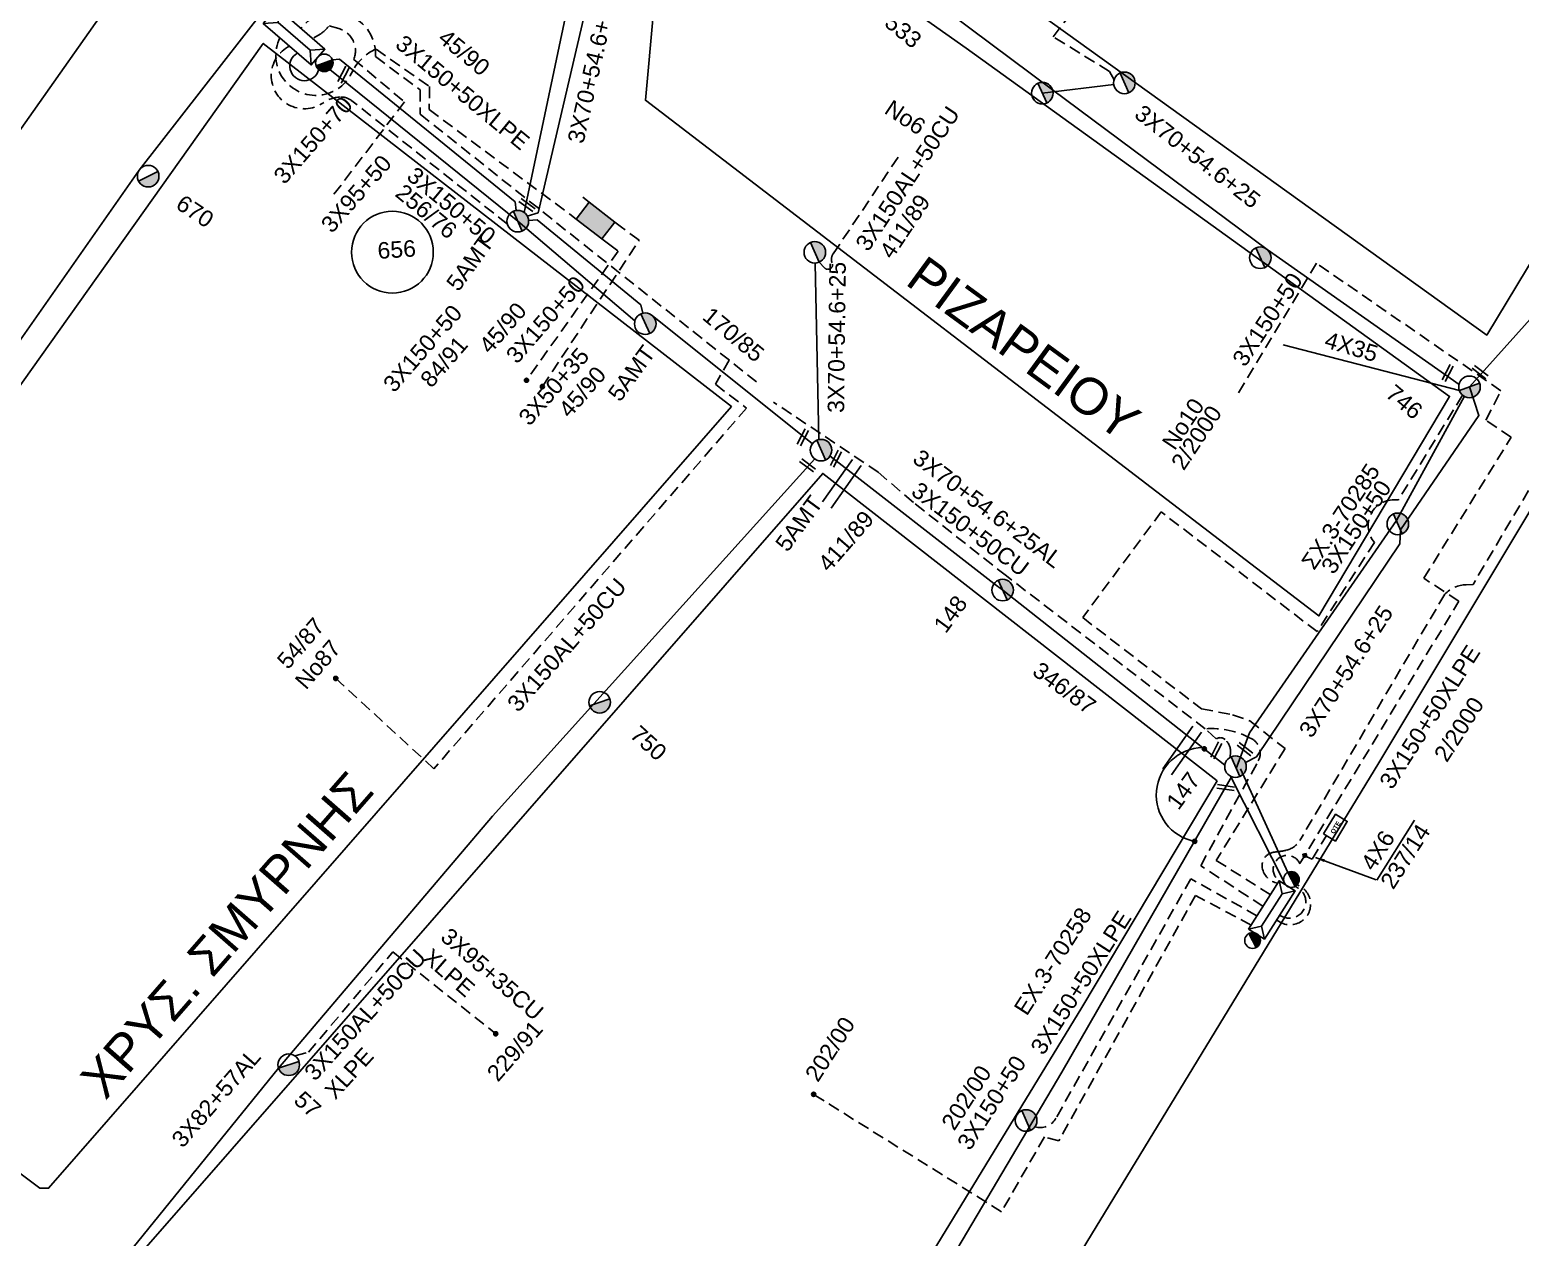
# Model space of a CAD drawing. Header units: millimetres. Extents: x 918 to 3138, y 719 to 1759.
# Drawn here: x 2460.6 to 2623.5, y 982.3 to 1114.2 of the extents above; entities that cross this region are included whole.
import ezdxf

# ---------------------------------------------------------------- set-up
doc = ezdxf.new("R2010")
doc.units = ezdxf.units.MM
doc.header["$LTSCALE"] = 0.5
doc.linetypes.add('DASHED', pattern=[19.05, 12.7, -6.35])
for name, color, linetype in [('Link Box 4 Διευθύνσεων', 7, 'Continuous'), ('Pillar OTE', 7, 'Continuous'), ('Άγνωστα', 7, 'Continuous'), ('Εναέρια ΧΤ 4Χ120+25AL', 7, 'SYN_LINE'), ('Επιγραφές - Σχήματα', 7, 'Continuous'), ('Καλώδια ΧΤ   3x150+50CU', 7, 'DASHED'), ('Καλώδια ΧΤ   3x150AL+50CU', 7, 'DASHED'), ('Μηχανική τομή', 7, 'Continuous'), ('Στύλος ΦΜ', 7, 'Continuous'), ('Στύλος ΦΜ @ 1', 7, 'Continuous'), ('Συνδέσεις', 7, 'Continuous'), ('Συνεστραμμένα ΧΤ   3x70+54.6+25 AL', 7, 'SYN_LINE'), ('Τομή', 7, 'Continuous'), ('Υποσταθμός εναέριος 2 στύλων', 7, 'Continuous'), ('Υποσταθμός πόλεως', 7, 'Continuous'), ('Υπόβαθρο ΔΕΗ', 7, 'Continuous'), ('Υπόγεια καλώδια Παροχών ΧΤ   4x6', 7, 'DASHED')]:
    doc.layers.add(name, color=color, linetype=linetype)
doc.styles.add('arial', font='ARIAL.TTF')
doc.styles.get("Standard").update_dxf_attribs({"font": 'ARIAL.TTF'})
doc.linetypes.add('SYN_LINE', pattern='A,0.5,-0.0001,["/\\/\\/\\/",Standard,S=0.1,R=0,X=0,Y=-0.05],-0.25', length=0.7501)
doc.dimstyles.new('ISO-25', dxfattribs={"dimtxt": 2.5, "dimasz": 2.5, "dimexe": 1.25, "dimexo": 0.625, "dimtad": 1, "dimtxsty": 'Standard', "dimcen": 2.5, "dimadec": 0, "dimazin": 0, "dimtfac": 1, "dimtmove": 0, "dimatfit": 3, "dimfxl": 1, "dimarcsym": 0})

# ---------------------------------------------------------------- blocks, each defined once
blk = doc.blocks.new('ΜΗΧΑΝΙΚΗ ΤΟΜΗ')
at = {"layer": 'Μηχανική τομή', "ltscale": 40}
for p, q in [((-1.89, 0.78), (1.89, 0.78)), ((1.89, 0), (-1.89, 0))]:
    blk.add_line(p, q, dxfattribs=at)
blk = doc.blocks.new('ΤΟΜΗ')
at = {"layer": 'Τομή', "ltscale": 40}
for p, q in [((-5.68, 0), (5.68, 0)), ((5.68, -2.33), (-5.68, -2.33))]:
    blk.add_line(p, q, dxfattribs=at)
blk = doc.blocks.new('ΥΠΑΡΧΩΝ ΤΣΙΜΕΝΤΕΝΙΟΣ ΣΤΥΛΟΣ')
at = {"layer": 'Στύλος ΦΜ'}
blk.add_hatch(color=7, dxfattribs=at).paths.add_polyline_path([(-1.29, -2.28, 0.574793), (2.62, 0, 0.268822), (1.3, 2.27)])
at = {"layer": 'Στύλος ΦΜ', "color": 7}
blk.add_line((-1.29, -2.28), (1.3, 2.27), dxfattribs=at)
blk.add_circle((0, 0), 2.62, dxfattribs=at)
at = {"layer": 'Στύλος ΦΜ', "flags": 4}
for tag, p in [('ΑΡΙΘΜΟΣ', (-4.68, 8.05)), ('ΤΥΠΟΣ', (-4.91, 3.03))]:
    blk.add_attdef(tag, p, '', height=4, dxfattribs=at)
blk = doc.blocks.new('ΥΠΟΣΤΑΘΜΟΣ ΕΝΑΕΡΙΟΣ ΕΠΙ 2 ΣΤΥΛΩΝ')
at = {"layer": 'Υποσταθμός εναέριος 2 στύλων', "linetype": 'Continuous'}
for points in [[(-11.97, -2.11, 0.574793), (-8.45, -0.07, 0.268822), (-9.64, 1.98)], [(9.68, -2.15, 0.574793), (13.19, -0.1, 0.268822), (12.01, 1.95)]]:
    blk.add_hatch(color=256, dxfattribs=at).paths.add_polyline_path(points)
for p, q in [((-11.97, -2.11), (-9.64, 1.98)), ((9.68, -2.15), (12.01, 1.95))]:
    blk.add_line(p, q, dxfattribs=at)
for centre in [(-10.81, -0.07), (10.84, -0.1)]:
    blk.add_circle(centre, 2.36, dxfattribs=at)
at = {"layer": 'Υποσταθμός πόλεως', "linetype": 'Continuous', "ltscale": 40}
blk.add_lwpolyline([(-8.57, 2.82), (8.57, 2.82), (8.57, -2.82), (-8.57, -2.82)], close=True, dxfattribs=at)
for points in [[(-5.75, 0), (-8.57, 2.82)], [(-8.57, -2.82), (-5.75, 0)], [(-5.75, 0), (5.75, 0)], [(5.75, 0), (8.57, 2.82)], [(8.57, -2.82), (5.75, 0)]]:
    blk.add_lwpolyline(points, dxfattribs=at)
at = {"layer": 'Υποσταθμός εναέριος 2 στύλων', "ltscale": 40, "flags": 1}
for tag, p in [('ΜΕΤΑΣΧΗΜΑΤΙΣΜΟΣ', (14.09, 2.51)), ('ΙΣΧΥΣ', (14.07, -0.28)), ('ΑΡΙΘΜΟΣ', (14.19, -3))]:
    blk.add_attdef(tag, p, '', height=1.8, dxfattribs=at)
blk = doc.blocks.new('LINK BOX 4 ΑΝΑΧΩΡΗΣΕΩΝ')
at = {"layer": 'Link Box 4 Διευθύνσεων', "ltscale": 40}
blk.add_hatch(color=256, dxfattribs=at).paths.add_polyline_path([(-3.54, 0), (-3.54, -4.67), (3.54, -4.67), (3.54, 0)])
for p, q in [((-3.54, 0), (-5.33, 0)), ((5.33, 0), (3.54, 0)), ((-3.54, -4.67), (-5.33, -4.67)), ((5.33, -4.67), (3.54, -4.67))]:
    blk.add_line(p, q, dxfattribs=at)
blk.add_lwpolyline([(-3.54, -4.67), (-3.54, 0), (3.54, 0), (3.54, -4.67)], close=True, dxfattribs=at)
blk = doc.blocks.new('_ΣΥΝΔΕΣΗ')
at = {"layer": 'Συνδέσεις', "linetype": 'SYN_LINE', "ltscale": 40}
blk.add_hatch(color=256, dxfattribs=at).paths.add_polyline_path([(0.5, -0.01, 1), (-0.5, -0.01, 1)])
at = {"layer": 'Συνδέσεις'}
blk.add_circle((0, -0.01), 0.5, dxfattribs=at)
blk = doc.blocks.new('TSONTA XT1')
at = {"ltscale": 40}
h = blk.add_hatch(color=256, dxfattribs=at)
h.dxf.hatch_style = 1
h.paths.add_polyline_path([(595.96, 2487.66), (597.07, 2488.77), (595.96, 2489.87), (594.85, 2488.77)])
blk.add_lwpolyline([(594.85, 2488.77), (595.96, 2489.87), (597.07, 2488.77), (595.96, 2487.66)], close=True, dxfattribs=at)
blk = doc.blocks.new('PILLAR ΟΤΕ')
at = {"layer": 'Pillar OTE', "ltscale": 40}
blk.add_lwpolyline([(-3.31, 2.02), (3.39, 2.02), (3.39, -1.99), (-3.31, -1.99)], close=True, dxfattribs=at)
at = {"layer": 'Pillar OTE', "insert": (-1.81, 0.71), "char_height": 1.3575, "width": 109.961, "attachment_point": 1}
blk.add_mtext('{\\fArial|b1|i0|c161|p34;OTE}', dxfattribs=at)

msp = doc.modelspace()

# ---------------------------------------------------------------- linework, layer by layer
at = {"layer": 'Άγνωστα', "color": 2, "linetype": 'DASHED', "ltscale": 0.2}
msp.add_lwpolyline([(2579.09, 1108.74), (2578.58, 1109.68), (2572.44, 1113.46), (2583.51, 1127.87)], dxfattribs=at)
at = {"layer": 'Άγνωστα', "color": 151, "linetype": 'DASHED', "ltscale": 0.2}
msp.add_lwpolyline([(2491.66, 1113.35), (2492.32, 1113.75, 0.09876), (2493.31, 1114.67), (2494.36, 1114.36, -0.444529), (2496.01, 1110.98), (2501.55, 1106.35), (2493.46, 1095.75)], format="xyb", dxfattribs=at)
at = {"layer": 'Άγνωστα', "color": 133, "linetype": 'DASHED', "ltscale": 0.2}
msp.add_lwpolyline([(2512.79, 1092.99), (2495.81, 1106.46, 0.180047), (2494.51, 1106.88, 0.148216), (2492.63, 1106.22, -1.066073), (2488.98, 1112.45)], format="xyb", dxfattribs=at)
at = {"layer": 'Άγνωστα', "color": 30, "linetype": 'DASHED', "ltscale": 0.2}
for points in [[(2487.94, 1113.35, 1.031917), (2495.89, 1109.75, -0.167246), (2498.44, 1112.12), (2504.28, 1108.03), (2504.25, 1105.5), (2519.61, 1094.07)], [(2599.1, 1020.79, -1.199631), (2596.86, 1016.99)]]:
    msp.add_lwpolyline(points, format="xyb", dxfattribs=at)
at = {"layer": 'Άγνωστα', "color": 6, "linetype": 'DASHED', "ltscale": 0.2}
msp.add_lwpolyline([(2652.16, 1113.93, 0.46257), (2650, 1112.64, 0.19919), (2650.34, 1111.41, -0.012749), (2651.54, 1109.8), (2618.32, 1053.62), (2617.57, 1053.6, 0.194816), (2615.24, 1052.57), (2599.4, 1025.66, -0.202026), (2597.98, 1024.61, -0.040973), (2596.67, 1024.39, 0.43541), (2595.29, 1022.66, 0.314946), (2596.96, 1020.98)], format="xyb", dxfattribs=at)
at = {"layer": 'Άγνωστα', "color": 1, "linetype": 'DASHED', "ltscale": 0.2}
msp.add_lwpolyline([(2498.38, 1111.29), (2503.26, 1107.65), (2503.26, 1105), (2540.35, 1075.49)], dxfattribs=at)
at = {"layer": 'Άγνωστα', "color": 173, "linetype": 'SYN_LINE', "ltscale": 15}
msp.add_lwpolyline([(2526.72, 1082.41), (2513.93, 1093.31), (2493.4, 1109.89)], dxfattribs=at)
at = {"layer": 'Άγνωστα', "color": 30, "linetype": 'DASHED', "ltscale": 0.2}
for points in [[(2516.62, 1075.25), (2527.2, 1091.23), (2525.25, 1092.67)], [(2523.83, 1090.82), (2524.91, 1090.05), (2514.88, 1075.93)]]:
    msp.add_lwpolyline(points, dxfattribs=at)
at = {"layer": 'Άγνωστα', "color": 62, "linetype": 'DASHED', "ltscale": 0.2}
msp.add_lwpolyline([(2599.39, 1023.12), (2616.77, 1051.8), (2612.94, 1054.3), (2622.5, 1069.71), (2619.72, 1071.57), (2621.37, 1074.79), (2601.21, 1088.72), (2592.62, 1074.44)], dxfattribs=at)
at = {"layer": 'Άγνωστα', "color": 1, "linetype": 'SYN_LINE', "ltscale": 20}
msp.add_lwpolyline([(2616.83, 1074.8), (2597.58, 1079.79)], dxfattribs=at)
at = {"layer": 'Άγνωστα', "color": 2, "linetype": 'DASHED', "ltscale": 0.2}
msp.add_lwpolyline([(2617.17, 1074.31), (2610.18, 1062.88), (2609.68, 1062.88, 0.640936), (2607.54, 1058.22), (2601.28, 1048.47), (2584.25, 1061.55), (2575.66, 1050), (2588.63, 1040.04), (2592.02, 1039.39), (2593.92, 1038.73), (2597.78, 1035.69), (2590.26, 1023.48), (2596.17, 1019.73)], format="xyb", dxfattribs=at)
at = {"layer": 'Άγνωστα', "color": 85, "ltscale": 40}
msp.add_lwpolyline([(2546.38, 1067.35), (2511.17, 1028.3), (2487.78, 1000.78), (2465.05, 972.73)], dxfattribs=at)
at = {"layer": 'Άγνωστα', "color": 5, "ltscale": 40}
msp.add_lwpolyline([(2528.6, 925.47), (2559.23, 976.4), (2573.37, 1000.33), (2591.93, 1032.62)], dxfattribs=at)
at = {"layer": 'Άγνωστα', "color": 5, "linetype": 'DASHED', "ltscale": 0.2}
msp.add_lwpolyline([(2594.7, 1017.42), (2587.47, 1021.47), (2572.74, 995.31, -0.346841), (2570.43, 994.37, -1.437185)], format="xyb", dxfattribs=at)
at = {"layer": 'Άγνωστα', "color": 85, "linetype": 'DASHED', "ltscale": 0.2}
for points in [[(2594.06, 1016.41), (2588, 1019.65), (2573.06, 992.85), (2571.48, 993.26), (2566.79, 985.1), (2546.26, 997.91)], [(2489.57, 1002.12), (2491.06, 1002.51), (2500.28, 1013.48), (2511.52, 1004.53)]]:
    msp.add_lwpolyline(points, dxfattribs=at)
at = {"layer": 'Άγνωστα'}
msp.add_circle((2500.23, 1089.92), 4.47, dxfattribs=at)
at = {"layer": 'Άγνωστα', "color": 62, "linetype": 'DASHED', "ltscale": 0.2}
msp.add_arc((2598, 1022.5), 1.52, 23.8572, 235.1457, dxfattribs=at)
at = {"layer": 'Εναέρια ΧΤ 4Χ120+25AL', "color": 2, "linetype": 'SYN_LINE', "ltscale": 20}
msp.add_lwpolyline([(2412.7, 1010.28), (2427.41, 1034.18), (2447.26, 1062.85), (2472.57, 1098.89), (2486.16, 1116.35)], dxfattribs=at)
at = {"layer": 'Επιγραφές - Σχήματα', "color": 173, "ltscale": 0.2}
msp.add_line((2516.14, 1094.24), (2514.96, 1093.87), dxfattribs=at)
at = {"layer": 'Επιγραφές - Σχήματα', "color": 1, "linetype": 'DASHED', "ltscale": 0.2}
msp.add_arc((2493.82, 1111.56), 4.57, 356.6641, 141.8982, dxfattribs=at)
at = {"layer": 'Επιγραφές - Σχήματα', "color": 173, "ltscale": 0.2}
msp.add_arc((2490.62, 1110.27), 1.61, 118.3721, 345.6366, dxfattribs=at)
at = {"layer": 'Επιγραφές - Σχήματα', "ltscale": 0.2}
msp.add_arc((2588.88, 1030.63), 5.17, 91.2735, 258.9995, dxfattribs=at)
at = {"layer": 'Επιγραφές - Σχήματα', "color": 5, "linetype": 'DASHED', "ltscale": 0.2}
msp.add_arc((2598.25, 1018.95), 1.79, 233.5495, 69.56, dxfattribs=at)
at = {"layer": 'Καλώδια ΧΤ   3x150AL+50CU', "color": 27, "ltscale": 0.2}
msp.add_lwpolyline([(2546.87, 1088.83), (2547.46, 1088.21, 0.835651), (2548.29, 1088.75, -0.264141), (2548.4, 1089.75), (2555.68, 1100.59)], format="xyb", dxfattribs=at)
at = {"layer": 'Καλώδια ΧΤ   3x150AL+50CU', "color": 1, "ltscale": 0.2}
for points in [[(2537.02, 1078.14), (2535.52, 1075.49), (2538.92, 1072.9), (2504.77, 1033.49)], [(2504.77, 1033.49), (2494.04, 1043.36)]]:
    msp.add_lwpolyline(points, dxfattribs=at)
at = {"layer": 'Συνεστραμμένα ΧΤ   3x70+54.6+25 AL', "color": 27, "ltscale": 40}
for p, q in [((2513.63, 1095.42), (2513.77, 1094.47)), ((2516.06, 1093.45), (2515.1, 1093.39)), ((2527.36, 1084.17), (2527.58, 1083.25))]:
    msp.add_line(p, q, dxfattribs=at)
at = {"layer": 'Συνεστραμμένα ΧΤ   3x70+54.6+25 AL', "color": 133, "ltscale": 20}
msp.add_lwpolyline([(2522.91, 1142.14), (2520.57, 1122.46), (2514.62, 1094.26)], dxfattribs=at)
at = {"layer": 'Συνεστραμμένα ΧΤ   3x70+54.6+25 AL', "color": 173, "ltscale": 20}
msp.add_lwpolyline([(2523.15, 1142.21), (2524.09, 1140.31), (2522.43, 1121.31), (2521.6, 1121.15), (2522.27, 1120.45), (2516.14, 1094.24)], dxfattribs=at)
at = {"layer": 'Συνεστραμμένα ΧΤ   3x70+54.6+25 AL', "color": 2, "ltscale": 20}
for points in [[(2595.83, 1090.22), (2572.37, 1107.66), (2552, 1122.89), (2523.66, 1142.61)], [(2616.79, 1075.47), (2595.83, 1090.22)]]:
    msp.add_lwpolyline(points, dxfattribs=at)
at = {"layer": 'Συνεστραμμένα ΧΤ   3x70+54.6+25 AL', "color": 30, "ltscale": 20}
msp.add_lwpolyline([(2593.44, 1034.18), (2594.64, 1034.79), (2610.32, 1058.08), (2610.39, 1059.6), (2618.96, 1072.1), (2617.93, 1075.21), (2652.4, 1113.64)], dxfattribs=at)
at = {"layer": 'Συνεστραμμένα ΧΤ   3x70+54.6+25 AL', "color": 27, "linetype": 'SYN_LINE', "ltscale": 15}
for points in [[(2513.63, 1095.42), (2494.44, 1111.03), (2493.68, 1110.93)], [(2527.36, 1084.17), (2516.06, 1093.45)], [(2546.12, 1069), (2528.63, 1083)]]:
    msp.add_lwpolyline(points, dxfattribs=at)
at = {"layer": 'Συνεστραμμένα ΧΤ   3x70+54.6+25 AL', "color": 2, "ltscale": 10}
msp.add_lwpolyline([(2571.25, 1107.3), (2579.05, 1108.26)], dxfattribs=at)
at = {"layer": 'Συνεστραμμένα ΧΤ   3x70+54.6+25 AL', "color": 27, "ltscale": 20}
msp.add_lwpolyline([(2546.81, 1069.45), (2546.41, 1088.73)], dxfattribs=at)
at = {"layer": 'Συνεστραμμένα ΧΤ   3x70+54.6+25 AL', "color": 27, "linetype": 'DASHED', "ltscale": 0.2}
for points in [[(2591.78, 1034.74), (2591.81, 1035.31, 0.227711), (2591.22, 1036.69, 0.348052), (2590.24, 1036.74), (2589.06, 1037.86), (2567.33, 1054.55), (2557.16, 1062.58), (2553.33, 1065.89), (2541.89, 1073.54)], [(2595.36, 1018.46), (2588.56, 1022.9), (2594.85, 1034.34, 0.416985), (2594.13, 1036.77, 0.140855), (2589.06, 1037.86, 2.946673)]]:
    msp.add_lwpolyline(points, format="xyb", dxfattribs=at)
at = {"layer": 'Συνεστραμμένα ΧΤ   3x70+54.6+25 AL', "color": 1, "ltscale": 20}
msp.add_lwpolyline([(2592.45, 1033.52), (2593.89, 1037.43), (2609.94, 1060.61), (2617.37, 1074.18)], dxfattribs=at)
at = {"layer": 'Συνεστραμμένα ΧΤ   3x70+54.6+25 AL', "color": 5, "ltscale": 20}
for points in [[(2565.97, 1053.72), (2548.05, 1067.64)], [(2591.19, 1033.89), (2591.19, 1033.89), (2566.92, 1053.01), (2565.97, 1053.72)]]:
    msp.add_lwpolyline(points, dxfattribs=at)
at = {"layer": 'Συνεστραμμένα ΧΤ   3x70+54.6+25 AL', "color": 1, "ltscale": 15}
msp.add_lwpolyline([(2597.84, 1020.81), (2591.81, 1032.67)], dxfattribs=at)
at = {"layer": 'Συνεστραμμένα ΧΤ   3x70+54.6+25 AL', "color": 30, "ltscale": 15}
msp.add_lwpolyline([(2598.07, 1022.15), (2592.9, 1033.49)], dxfattribs=at)
at = {"layer": 'Υπόβαθρο ΔΕΗ'}
for points in [[(2754.05, 986.61, 0.311736), (2741.51, 986.28), (2684.02, 920.09), (2636.75, 860.92), (2623.79, 843.08), (2622.67, 843.08), (2599.6, 867.54), (2559.01, 909.72), (2542.79, 927.06), (2608.01, 1034.12), (2656.97, 1115.7), (2705.7, 1194.56), (2716.71, 1212.66), (2851.28, 1137.96)], [(2531.75, 1144.14), (2537.05, 1192.32), (2537.13, 1192.64), (2568.03, 1169.92), (2627.41, 1127.31), (2639.99, 1118.26, -0.398671), (2640.57, 1115.18), (2619.81, 1080.86), (2531.75, 1144.14)]]:
    msp.add_lwpolyline(points, format="xyb", dxfattribs=at)
for points in [[(2361.76, 1062.12), (2426.36, 1149.27), (2455.05, 1136.51), (2473.15, 1122.6), (2407.38, 1029.34), (2406.07, 1029.22), (2391.02, 1040.32), (2375.38, 1052.45), (2361.76, 1062.12)], [(2530.49, 1135.11), (2527.87, 1106.52), (2593.43, 1056.34), (2601.47, 1050.19), (2615.75, 1074.17), (2562.92, 1112.2), (2530.49, 1135.11)], [(2419.72, 1019.1), (2461.7, 987.66), (2462.65, 987.66), (2537.27, 1073.05), (2486.12, 1112.74), (2435.6, 1041.73), (2419.72, 1019.1)], [(2590.34, 1032.17), (2547.25, 1065.76), (2472.05, 979.75), (2531.77, 935.65), (2575.58, 1007.41), (2590.34, 1032.17)], [(2607.8, 1021.32), (2611.92, 1027.86)]]:
    msp.add_lwpolyline(points, dxfattribs=at)
at = {"layer": 'Υπόγεια καλώδια Παροχών ΧΤ   4x6', "color": 62, "linetype": 'DASHED', "ltscale": 0.2}
msp.add_lwpolyline([(2600.15, 1023.86), (2600.74, 1023.61), (2602.29, 1026.18)], dxfattribs=at)

# ---------------------------------------------------------------- block references
at = {"layer": 'Link Box 4 Διευθύνσεων', "xscale": 0.4999999999999999, "yscale": 0.4999999999999999, "zscale": 0.4999999999999999, "rotation": 142.3519333450155}
msp.add_blockref('LINK BOX 4 ΑΝΑΧΩΡΗΣΕΩΝ', (2521.72, 1092.45), dxfattribs=at)
at = {"layer": 'Pillar OTE', "xscale": 0.375, "yscale": 0.375, "zscale": 0.375, "rotation": 58.65293377740626}
msp.add_blockref('PILLAR ΟΤΕ', (2603.28, 1027.03), dxfattribs=at)
at = {"layer": 'Μηχανική τομή'}
for p, xscale, yscale, zscale, rotation in [((2495.06, 1109.23), 0.4999999999999996, 0.4999999999999996, 0.4999999999999996, 62.72551710385088), ((2514.82, 1094.92), 0.4999999999999995, 0.4999999999999995, 0.4999999999999995, 323.5804355050505), ((2615.72, 1076.64), 0.4999999999999996, 0.4999999999999996, 0.4999999999999996, 62.72551710385088), ((2618.98, 1076.67), 0.4999999999999994, 0.4999999999999994, 0.4999999999999994, 322.1941425945951), ((2545.25, 1069.62), 0.4999999999999996, 0.4999999999999996, 0.4999999999999996, 62.72551710385088), ((2545.49, 1066.48), 0.4999999999999995, 0.4999999999999995, 0.4999999999999995, 323.5804355050505), ((2548.87, 1067.27), 0.4999999999999996, 0.4999999999999996, 0.4999999999999996, 62.72551710385088), ((2590.43, 1035.42), 0.4999999999999996, 0.4999999999999996, 0.4999999999999996, 62.72551710385088), ((2593.28, 1035.47), 0.4999999999999994, 0.4999999999999994, 0.4999999999999994, 322.1941425945951), ((2591.27, 1031.24), 0.4999999999999994, 0.4999999999999994, 0.4999999999999994, 351.7363906957834)]:
    msp.add_blockref('ΜΗΧΑΝΙΚΗ ΤΟΜΗ', p, dxfattribs=dict(at, xscale=xscale, yscale=yscale, zscale=zscale, rotation=rotation))
at = {"layer": 'Στύλος ΦΜ @ 1', "ltscale": 40}
ref = msp.add_blockref('ΥΠΑΡΧΩΝ ΤΣΙΜΕΝΤΕΝΙΟΣ ΣΤΥΛΟΣ', (2551.05, 1122.2), dxfattribs=dict(at, xscale=0.4499999999998184, yscale=0.4499999999998184, zscale=0.4499999999998184, rotation=320.296143075971))
ref.add_attrib('ΤΥΠΟΣ', '533', (2553.87, 1114.75), dxfattribs={"layer": 'Στύλος ΦΜ', "height": 1.8, "rotation": 320.2961, "flags": 4})
at = {"layer": 'Στύλος ΦΜ @ 1', "ltscale": 40, "xscale": 0.4499999999998183, "yscale": 0.4499999999998183, "zscale": 0.4499999999998183, "rotation": 53.75940216110506}
for p in [(2580.22, 1108.42), (2571.25, 1107.3), (2546.39, 1089.91), (2595.07, 1089.32), (2610.1, 1060.24), (2569.48, 995.06)]:
    msp.add_blockref('ΥΠΑΡΧΩΝ ΤΣΙΜΕΝΤΕΝΙΟΣ ΣΤΥΛΟΣ', p, dxfattribs=at)
at = {"layer": 'Στύλος ΦΜ @ 1', "ltscale": 40}
ref = msp.add_blockref('ΥΠΑΡΧΩΝ ΤΣΙΜΕΝΤΕΝΙΟΣ ΣΤΥΛΟΣ', (2473.54, 1098.23), dxfattribs=dict(at, xscale=0.4499999999998183, yscale=0.4499999999998183, zscale=0.4499999999998183, rotation=326.3057712253537))
ref.add_attrib('ΤΥΠΟΣ', '670', (2476.42, 1094.81), dxfattribs={"layer": 'Στύλος ΦΜ', "height": 1.8, "rotation": 326.3058, "flags": 4})
ref = msp.add_blockref('ΥΠΑΡΧΩΝ ΤΣΙΜΕΝΤΕΝΙΟΣ ΣΤΥΛΟΣ', (2513.93, 1093.31), dxfattribs=dict(at, xscale=0.4499999999998183, yscale=0.4499999999998183, zscale=0.4499999999998183, rotation=53.75940216110506))
ref.add_attrib('ΤΥΠΟΣ', '5AMT', (2507.44, 1085.52), dxfattribs={"layer": 'Στύλος ΦΜ', "height": 1.8, "rotation": 53.7594, "flags": 4})
ref = msp.add_blockref('ΥΠΑΡΧΩΝ ΤΣΙΜΕΝΤΕΝΙΟΣ ΣΤΥΛΟΣ', (2527.86, 1082.11), dxfattribs=dict(at, xscale=0.4499999999998183, yscale=0.4499999999998183, zscale=0.4499999999998183, rotation=53.75940216110506))
ref.add_attrib('ΤΥΠΟΣ', '5AMT', (2525.1, 1073.47), dxfattribs={"layer": 'Στύλος ΦΜ', "height": 1.8, "rotation": 53.7594, "flags": 4})
ref = msp.add_blockref('ΥΠΑΡΧΩΝ ΤΣΙΜΕΝΤΕΝΙΟΣ ΣΤΥΛΟΣ', (2617.93, 1075.21), dxfattribs=dict(at, xscale=0.4499999999998184, yscale=0.4499999999998184, zscale=0.4499999999998184, rotation=319.8062327203835))
ref.add_attrib('ΤΥΠΟΣ', '746', (2608.64, 1074.24), dxfattribs={"layer": 'Στύλος ΦΜ', "height": 1.8, "rotation": 319.8062, "flags": 4})
ref = msp.add_blockref('ΥΠΑΡΧΩΝ ΤΣΙΜΕΝΤΕΝΙΟΣ ΣΤΥΛΟΣ', (2547.07, 1068.3), dxfattribs=dict(at, xscale=0.4499999999998183, yscale=0.4499999999998183, zscale=0.4499999999998183, rotation=53.75940216110506))
ref.add_attrib('ΤΥΠΟΣ', '5AMT', (2543.4, 1057.06), dxfattribs={"layer": 'Στύλος ΦΜ', "height": 1.8, "rotation": 53.7594, "flags": 4})
ref = msp.add_blockref('ΥΠΑΡΧΩΝ ΤΣΙΜΕΝΤΕΝΙΟΣ ΣΤΥΛΟΣ', (2566.92, 1053.01), dxfattribs=dict(at, xscale=0.4499999999998183, yscale=0.4499999999998183, zscale=0.4499999999998183, rotation=53.75940216110506))
ref.add_attrib('ΤΥΠΟΣ', '148', (2560.69, 1048.17), dxfattribs={"layer": 'Στύλος ΦΜ', "height": 1.8, "rotation": 53.7594, "flags": 4})
ref = msp.add_blockref('ΥΠΑΡΧΩΝ ΤΣΙΜΕΝΤΕΝΙΟΣ ΣΤΥΛΟΣ', (2522.88, 1040.75), dxfattribs=dict(at, xscale=0.4499999999998184, yscale=0.4499999999998184, zscale=0.4499999999998184, rotation=317.7643045280731))
ref.add_attrib('ΤΥΠΟΣ', '750', (2526.07, 1037.04), dxfattribs={"layer": 'Στύλος ΦΜ', "height": 1.8, "rotation": 317.7643, "flags": 4})
ref = msp.add_blockref('ΥΠΑΡΧΩΝ ΤΣΙΜΕΝΤΕΝΙΟΣ ΣΤΥΛΟΣ', (2592.36, 1033.72), dxfattribs=dict(at, xscale=0.4499999999998183, yscale=0.4499999999998183, zscale=0.4499999999998183, rotation=53.75940216110506))
ref.add_attrib('ΤΥΠΟΣ', '147', (2586.13, 1028.87), dxfattribs={"layer": 'Στύλος ΦΜ', "height": 1.8, "rotation": 53.7594, "flags": 4})
ref = msp.add_blockref('ΥΠΑΡΧΩΝ ΤΣΙΜΕΝΤΕΝΙΟΣ ΣΤΥΛΟΣ', (2488.9, 1001.15), dxfattribs=dict(at, xscale=0.4499999999998184, yscale=0.4499999999998184, zscale=0.4499999999998184, rotation=317.7643045280731))
ref.add_attrib('ΤΥΠΟΣ', '57', (2489.33, 997.1), dxfattribs={"layer": 'Στύλος ΦΜ', "height": 1.8, "rotation": 317.7643, "flags": 4})
at = {"layer": 'Συνδέσεις', "xscale": 0.4500000000002728, "yscale": 0.4500000000002728, "zscale": 0.4500000000002728}
for p in [(2514.88, 1075.94), (2516.62, 1075.25), (2494.04, 1043.36), (2588.96, 1035.67), (2587.9, 1025.57), (2511.52, 1004.54), (2546.26, 997.92)]:
    msp.add_blockref('_ΣΥΝΔΕΣΗ', p, dxfattribs=at)
at = {"layer": 'Συνδέσεις', "xscale": 0.2354739099114536, "yscale": 0.2354739099114536, "zscale": 0.2354739099114536, "rotation": 235.6773365344724}
msp.add_blockref('TSONTA XT1', (2195.07, 1470.34), dxfattribs=at)
at = {"layer": 'Τομή'}
for p, xscale, yscale, zscale, rotation in [((2548.87, 1064.96), 0.5000000000001029, 0.5000000000001029, 0.5000000000001029, 54.94931210514354), ((2586.06, 1035.82), 0.4999999999999998, 0.4999999999999998, 0.4999999999999998, 54.94931210514669)]:
    msp.add_blockref('ΤΟΜΗ', p, dxfattribs=dict(at, xscale=xscale, yscale=yscale, zscale=zscale, rotation=rotation))
at = {"layer": 'Υποσταθμός εναέριος 2 στύλων'}
for p, xscale, yscale, zscale, rotation in [((2489.49, 1113.51), 0.4047028751476827, 0.4047028751476827, 0.4047028751476827, 319.1478210462225), ((2596.32, 1018.07), 0.364856660711563, 0.364856660711563, 0.364856660711563, 57.60685152802689)]:
    msp.add_blockref('ΥΠΟΣΤΑΘΜΟΣ ΕΝΑΕΡΙΟΣ ΕΠΙ 2 ΣΤΥΛΩΝ', p, dxfattribs=dict(at, xscale=xscale, yscale=yscale, zscale=zscale, rotation=rotation))

# ---------------------------------------------------------------- texts
at = {"layer": 'Άγνωστα', "ltscale": 40, "char_height": 1.8, "width": 17.1868, "attachment_point": 1, "style": 'arial'}
for s, insert, rotation in [('3X150+50XLPE', (2501.56, 1113.8), 320.4142), ('45/90', (2506.22, 1114.45), 320.4142), ('\\pt1.8;3X150+70', (2487.09, 1098.41), 48.9911), ('Νο6', (2554.85, 1106.68), 326.6328), ('\\pt1.8;3X95+50', (2492.27, 1093.08), 48.9911), ('\\pt1.8;3X150+50', (2502.81, 1099.39), 320.4691), ('\\pt1.8;256/76', (2501.55, 1097.53), 320.4691), ('411/89', (2553.34, 1090.05), 56.3433), ('656', (2498.54, 1090.98), 3.9372), ('\\pt1.8;3X150+50', (2512.49, 1078.8), 48.9911), ('3X150+50', (2591.9, 1078.28), 56.3433), ('\\pt1.8;3X150+50', (2499.06, 1075.66), 48.9911), ('45/90', (2509.54, 1079.88), 48.9911), ('\\pt1.8;170/85', (2535.12, 1084.07), 320.4691), ('84/91', (2503.12, 1076.17), 48.9911), ('4X35', (2602.47, 1081.29), 343.5474), ('3X50+35', (2513.86, 1072.02), 48.9911), ('45/90', (2518.23, 1072.89), 48.9911), ('Νο10', (2584.22, 1069.17), 56.3433), ('2/2000', (2585.21, 1066.97), 56.3433), ('ΣX.3-70285', (2599.45, 1056.09), 56.3433), ('3X150+50', (2601.6, 1055.61), 56.3433), ('411/89', (2546.58, 1056.06), 48.9911), ('54/87', (2487.46, 1045.42), 48.9911), ('Νο87', (2489.43, 1043.21), 48.9911), ('3X150+50XLPE', (2607.97, 1032.09), 57.2663), ('346/87', (2571.09, 1045.3), 324.0026), ('2/2000', (2613.94, 1035.06), 57.2663), ('4X6', (2605.94, 1023.18), 57.2663), ('237/14', (2608.08, 1021.17), 57.2663), ('EX.3-70258', (2568.04, 1007.37), 57.2663), ('3X150+50XLPE', (2569.85, 1003.06), 57.2663), ('\\pt1.8;3X95+35CU\\P\\ptz;XLPE', (2506.54, 1016.26), 318.9382), ('3X150AL+50CU\\PXLPE', (2490.44, 1000.48), 47.6637), ('229/91', (2510.4, 1000.36), 48.9911), ('202/00', (2545.21, 1000.12), 57.2663), ('3X82+57AL', (2475.95, 993.14), 48.9911), ('3X150+50', (2561.83, 992.65), 57.2663), ('202/00', (2560.11, 994.82), 57.2663)]:
    msp.add_mtext(s, dxfattribs=dict(at, insert=insert, rotation=rotation))
at = {"layer": 'Επιγραφές - Σχήματα', "insert": (2558.49, 1089.73), "char_height": 4, "width": 43.6093, "attachment_point": 1, "rotation": 323.8186}
msp.add_mtext('ΡΙΖΑΡΕΙΟΥ', dxfattribs=at)
at = {"layer": 'Επιγραφές - Σχήματα', "insert": (2465.85, 999.81), "char_height": 4, "width": 90.8081, "attachment_point": 1, "rotation": 48.8317, "style": 'arial'}
msp.add_mtext('ΧΡΥΣ. ΣΜΥΡΝΗΣ', dxfattribs=at)
at = {"layer": 'Καλώδια ΧΤ   3x150+50CU', "ltscale": 0.2, "insert": (2557.87, 1064.96), "char_height": 1.8, "width": 17.1868, "attachment_point": 1, "rotation": 322.9992, "style": 'arial'}
msp.add_mtext('3X150+50CU', dxfattribs=at)
at = {"layer": 'Καλώδια ΧΤ   3x150AL+50CU', "ltscale": 0.2, "char_height": 1.8, "width": 17.1868, "attachment_point": 1, "style": 'arial'}
for insert, rotation in [((2550.72, 1090.88), 56.3433), ((2512.62, 1040.74), 48.9911)]:
    msp.add_mtext('3X150AL+50CU', dxfattribs=dict(at, insert=insert, rotation=rotation))
at = {"layer": 'Συνεστραμμένα ΧΤ   3x70+54.6+25 AL', "ltscale": 40, "char_height": 1.8, "width": 17.1868, "attachment_point": 1, "style": 'arial'}
for insert, rotation in [((2519.34, 1102.09), 77.3396), ((2582.29, 1106.17), 321.9682), ((2547.79, 1072.38), 89.357), ((2599.18, 1037.71), 56.9684)]:
    msp.add_mtext('3X70+54.6+25', dxfattribs=dict(at, insert=insert, rotation=rotation))
at = {"layer": 'Συνεστραμμένα ΧΤ   3x70+54.6+25 AL', "ltscale": 20, "insert": (2558.02, 1068.52), "char_height": 1.8, "width": 17.1868, "attachment_point": 1, "rotation": 322.9992, "style": 'arial'}
msp.add_mtext('3X70+54.6+25AL', dxfattribs=at)

# ---------------------------------------------------------------- leaders
at = {"layer": 'Επιγραφές - Σχήματα', "ltscale": 40}
msp.add_leader([(2601.12, 1023.8), (2607.75, 1021.34)], dimstyle='ISO-25', override={"dimasz": 1, "dimtad": 0}, dxfattribs=at)

doc.saveas('drawing.dxf')
